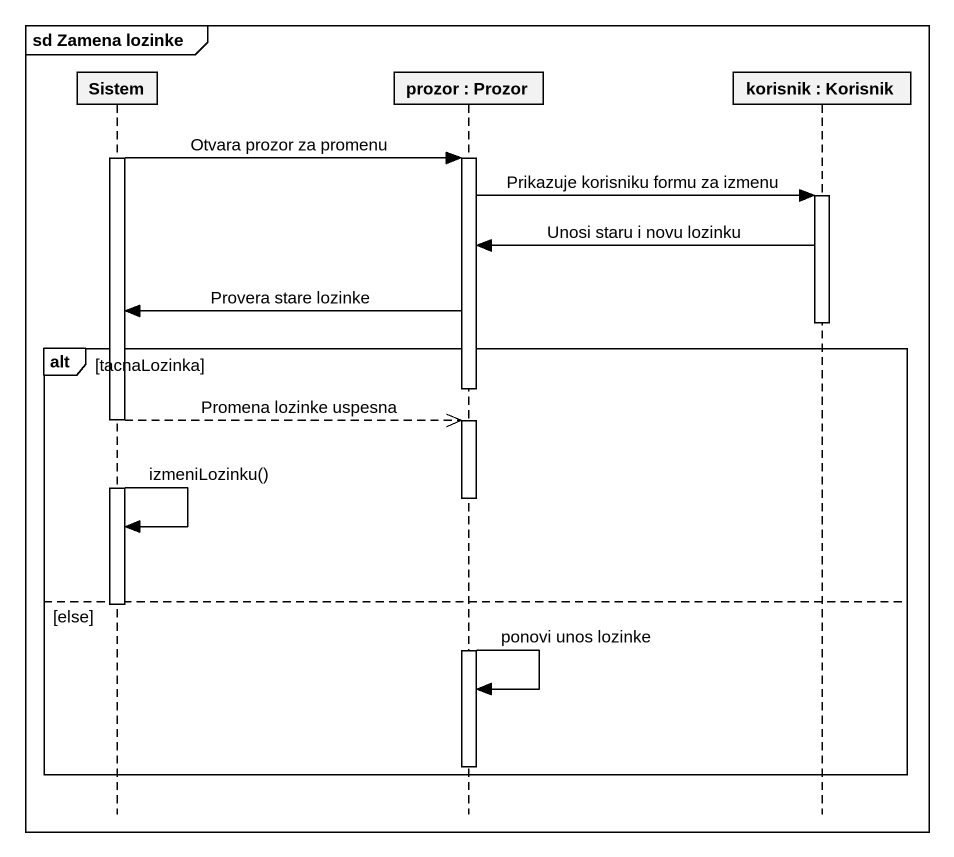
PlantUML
@startuml
mainframe sd Zamena lozinke
hide footbox
participant Sistem
participant "prozor : Prozor" as prozor
participant "korisnik : Korisnik" as korisnik

activate Sistem
Sistem -> prozor : Otvara prozor za promenu
activate prozor
prozor -> korisnik : Prikazuje korisniku formu za izmenu
activate korisnik
korisnik -> prozor : Unosi staru i novu lozinku
prozor -> Sistem : Provera stare lozinke
deactivate korisnik
alt tacnaLozinka
  deactivate prozor
  Sistem -->> prozor : Promena lozinke uspesna
  activate prozor
  deactivate prozor
  Sistem -> Sistem : izmeniLozinku()
else else
  deactivate Sistem
  activate prozor
  prozor -> prozor : ponovi unos lozinke
  deactivate prozor
end
@enduml
